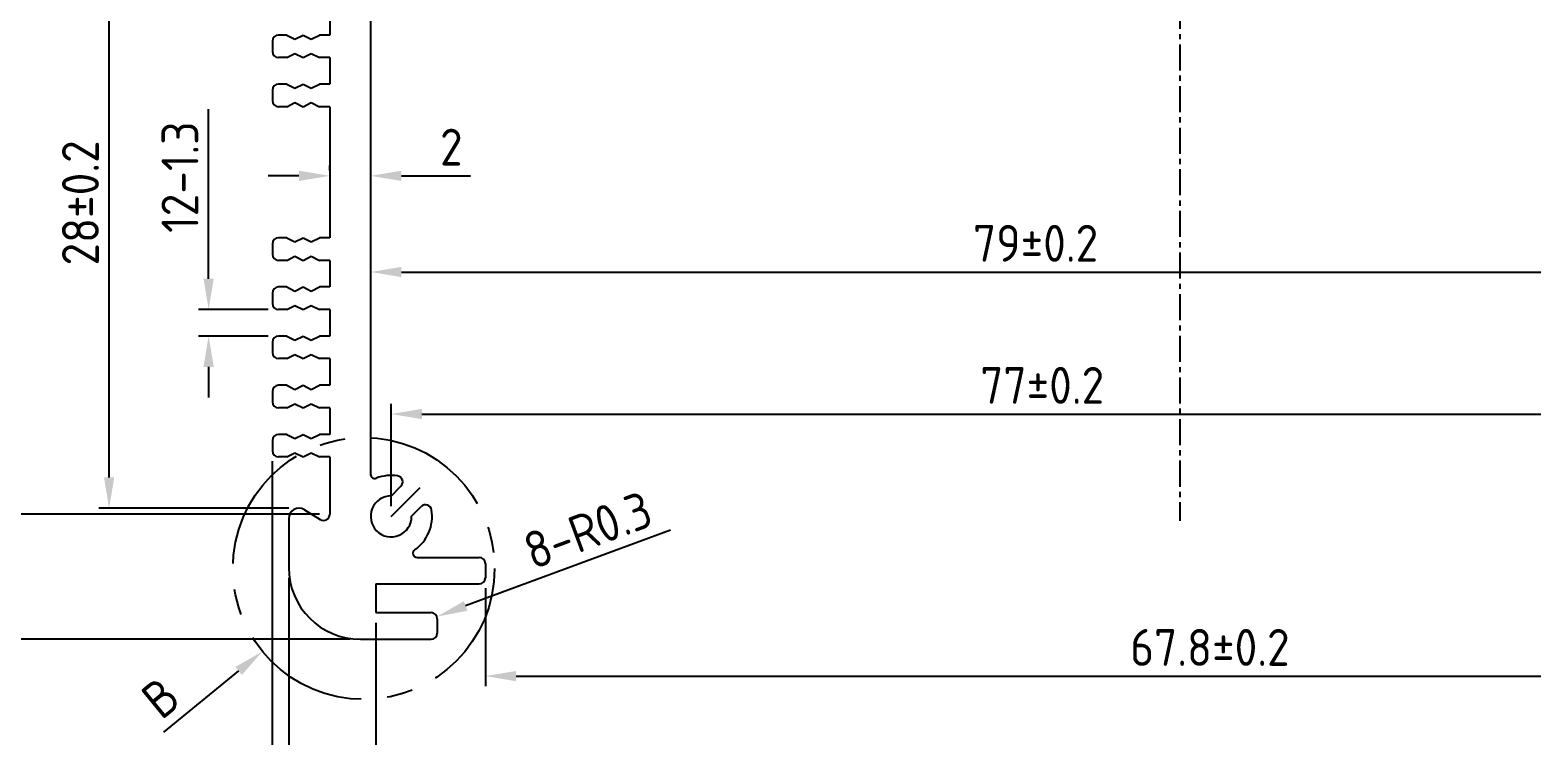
# Model space of a CAD drawing. Extents: x -449 to -275, y 492 to 720.
# Drawn here: x -390.2 to -316.8, y 644.5 to 678.9 of the extents above; entities that cross this region are included whole.
import ezdxf

# ---------------------------------------------------------------- set-up
doc = ezdxf.new("R2010")
doc.units = 0
doc.header["$LTSCALE"] = 0.2
doc.linetypes.add('CENTER', pattern=[50.8, 31.75, -6.35, 6.35, -6.35])
doc.layers.get('0').update_dxf_attribs({"linetype": 'CONTINUOUS'})
doc.layers.get('DEFPOINTS').update_dxf_attribs({"linetype": 'CONTINUOUS'})
doc.layers.add('LAYER1', color=7, linetype='CONTINUOUS')
doc.styles.get("Standard").update_dxf_attribs({"font": 'ISOCP'})
doc.dimstyles.new('ISO-25', dxfattribs={"dimtxt": 2.5, "dimasz": 2.5, "dimexe": 1.25, "dimexo": 0.625, "dimtad": 1, "dimdec": 4, "dimdsep": 46, "dimlunit": 6, "dimtxsty": 'Standard', "dimcen": 2.5, "dimadec": 0, "dimazin": 0, "dimtfac": 1, "dimtdec": 4, "dimtmove": 0, "dimatfit": 3, "dimfxl": 0, "dimtolj": 1, "dimtzin": 0, "dimarcsym": 0})

# ---------------------------------------------------------------- blocks, each defined once
blk = doc.blocks.new('*D8')
at = {"layer": 'DEFPOINTS', "color": 0}
for p in [(-367.944, 652.161), (-300.144, 652.172), (-300.144, 647.375)]:
    blk.add_point(p, dxfattribs=at)
at = {"layer": 'LAYER1', "color": 5, "lineweight": -2}
for p, q in [((-367.944, 651.661), (-367.944, 646.875)), ((-300.144, 651.672), (-300.144, 646.875)), ((-366.444, 647.375), (-301.644, 647.375))]:
    blk.add_line(p, q, dxfattribs=at)
at = {"layer": 'LAYER1', "color": 5}
for points in [[(-366.444, 647.625), (-366.444, 647.125), (-367.944, 647.375)], [(-301.644, 647.625), (-301.644, 647.125), (-300.144, 647.375)]]:
    blk.add_solid(points, dxfattribs=at)
at = {"layer": 'LAYER1', "color": 0, "insert": (-332.569, 648.775), "char_height": 1.8, "attachment_point": 5}
blk.add_mtext('\\A1;67.8±0.2', dxfattribs=at)
blk = doc.blocks.new('*D9')
at = {"layer": 'DEFPOINTS', "color": 0}
for p in [(-294.544, 672.045), (-373.544, 669.574), (-294.544, 667.102)]:
    blk.add_point(p, dxfattribs=at)
at = {"layer": 'LAYER1', "color": 5, "lineweight": -2}
for p, q in [((-294.544, 671.545), (-294.544, 666.602)), ((-373.544, 669.074), (-373.544, 666.602)), ((-372.044, 667.102), (-296.044, 667.102))]:
    blk.add_line(p, q, dxfattribs=at)
at = {"layer": 'LAYER1', "color": 5}
for points in [[(-372.044, 667.352), (-372.044, 666.852), (-373.544, 667.102)], [(-296.044, 667.352), (-296.044, 666.852), (-294.544, 667.102)]]:
    blk.add_solid(points, dxfattribs=at)
at = {"layer": 'LAYER1', "color": 0, "insert": (-341.076, 668.503), "char_height": 1.8, "attachment_point": 5}
blk.add_mtext('\\A1;79±0.2', dxfattribs=at)
blk = doc.blocks.new('*D10')
at = {"color": 5, "linetype": 'ByBlock'}
for p, q in [((-377.044, 671.798), (-378.544, 671.798)), ((-375.544, 672.051), (-375.544, 672.298)), ((-372.044, 671.798), (-368.67, 671.798)), ((-373.544, 671.545), (-373.544, 671.298))]:
    blk.add_line(p, q, dxfattribs=at)
for points in [[(-377.044, 672.048), (-377.044, 671.548), (-375.544, 671.798)], [(-372.044, 672.048), (-372.044, 671.548), (-373.544, 671.798)]]:
    blk.add_solid(points, dxfattribs=at)
at = {"layer": 'DEFPOINTS', "color": 0, "linetype": 'ByBlock'}
for p in [(-373.544, 672.045), (-373.544, 671.798), (-375.544, 671.551)]:
    blk.add_point(p, dxfattribs=at)
at = {"color": 0, "linetype": 'ByBlock', "insert": (-369.607, 673.198), "char_height": 1.8, "attachment_point": 5}
blk.add_mtext('\\A1;2', dxfattribs=at)
blk = doc.blocks.new('*D11')
at = {"layer": 'DEFPOINTS', "color": 0}
for p in [(-373.294, 650.472), (-294.794, 650.472), (-294.794, 641.56)]:
    blk.add_point(p, dxfattribs=at)
at = {"layer": 'LAYER1', "color": 5, "lineweight": -2}
for p, q in [((-373.294, 649.972), (-373.294, 641.06)), ((-294.794, 649.972), (-294.794, 641.06)), ((-371.794, 641.56), (-296.294, 641.56))]:
    blk.add_line(p, q, dxfattribs=at)
at = {"layer": 'LAYER1', "color": 5}
for points in [[(-371.794, 641.81), (-371.794, 641.31), (-373.294, 641.56)], [(-296.294, 641.81), (-296.294, 641.31), (-294.794, 641.56)]]:
    blk.add_solid(points, dxfattribs=at)
at = {"layer": 'LAYER1', "color": 0, "insert": (-332.902, 642.96), "char_height": 1.8, "attachment_point": 5}
blk.add_mtext('\\A1;78.5±0.2', dxfattribs=at)
blk = doc.blocks.new('*D12')
at = {"layer": 'DEFPOINTS', "color": 0}
for p in [(-295.544, 660.168), (-372.544, 655.172), (-295.544, 655.172)]:
    blk.add_point(p, dxfattribs=at)
at = {"layer": 'LAYER1', "color": 5, "lineweight": -2}
for p, q in [((-372.544, 655.672), (-372.544, 660.668)), ((-371.044, 660.168), (-297.044, 660.168)), ((-295.544, 655.672), (-295.544, 660.668))]:
    blk.add_line(p, q, dxfattribs=at)
at = {"layer": 'LAYER1', "color": 5}
for points in [[(-371.044, 660.418), (-371.044, 659.918), (-372.544, 660.168)], [(-297.044, 660.418), (-297.044, 659.918), (-295.544, 660.168)]]:
    blk.add_solid(points, dxfattribs=at)
at = {"layer": 'LAYER1', "color": 0, "insert": (-340.756, 661.568), "char_height": 1.8, "attachment_point": 5}
blk.add_mtext('\\A1;77±0.2', dxfattribs=at)
blk = doc.blocks.new('*D13')
at = {"color": 5, "linetype": 'ByBlock'}
for p, q in [((-377.544, 652.172), (-377.544, 636.075)), ((-290.544, 652.172), (-290.544, 636.075)), ((-376.044, 636.575), (-292.044, 636.575))]:
    blk.add_line(p, q, dxfattribs=at)
for points in [[(-376.044, 636.825), (-376.044, 636.325), (-377.544, 636.575)], [(-292.044, 636.825), (-292.044, 636.325), (-290.544, 636.575)]]:
    blk.add_solid(points, dxfattribs=at)
at = {"layer": 'DEFPOINTS', "color": 0, "linetype": 'ByBlock'}
for p in [(-377.544, 652.672), (-290.544, 652.672), (-290.544, 636.575)]:
    blk.add_point(p, dxfattribs=at)
at = {"color": 0, "linetype": 'ByBlock', "insert": (-333.235, 637.975), "char_height": 1.8, "attachment_point": 5}
blk.add_mtext('\\A1;87±0.2', dxfattribs=at)
blk = doc.blocks.new('*D14')
at = {"color": 5, "linetype": 'ByBlock'}
for p, q in [((-378.344, 657.872), (-378.344, 631.257)), ((-289.744, 657.872), (-289.744, 631.257)), ((-376.844, 631.757), (-291.244, 631.757))]:
    blk.add_line(p, q, dxfattribs=at)
for points in [[(-376.844, 632.007), (-376.844, 631.507), (-378.344, 631.757)], [(-291.244, 632.007), (-291.244, 631.507), (-289.744, 631.757)]]:
    blk.add_solid(points, dxfattribs=at)
at = {"layer": 'DEFPOINTS', "color": 0, "linetype": 'ByBlock'}
for p in [(-378.344, 658.372), (-289.744, 658.372), (-289.744, 631.757)]:
    blk.add_point(p, dxfattribs=at)
at = {"color": 0, "linetype": 'ByBlock', "insert": (-333.068, 633.157), "char_height": 1.8, "attachment_point": 5}
blk.add_mtext('\\A1;88.6±0.2', dxfattribs=at)
blk = doc.blocks.new('*D19')
at = {"color": 5, "linetype": 'ByBlock'}
for p, q in [((-381.455, 666.772), (-381.455, 675.059)), ((-378.544, 665.272), (-381.955, 665.272)), ((-378.544, 663.972), (-381.955, 663.972)), ((-381.455, 662.472), (-381.455, 660.972))]:
    blk.add_line(p, q, dxfattribs=at)
for points in [[(-381.705, 666.772), (-381.205, 666.772), (-381.455, 665.272)], [(-381.705, 662.472), (-381.205, 662.472), (-381.455, 663.972)]]:
    blk.add_solid(points, dxfattribs=at)
at = {"layer": 'DEFPOINTS', "color": 0, "linetype": 'ByBlock'}
for p in [(-378.044, 665.272), (-381.455, 663.972), (-378.044, 663.972)]:
    blk.add_point(p, dxfattribs=at)
at = {"color": 0, "linetype": 'ByBlock', "insert": (-382.855, 671.732), "char_height": 1.8, "attachment_point": 5, "rotation": 90}
blk.add_mtext('\\A1;12-1.3', dxfattribs=at)
blk = doc.blocks.new('*D20')
at = {"color": 5, "linetype": 'ByBlock'}
for p, q in [((-377.944, 683.572), (-386.813, 683.572)), ((-386.313, 657.072), (-386.313, 682.072)), ((-377.544, 655.572), (-386.813, 655.572))]:
    blk.add_line(p, q, dxfattribs=at)
for points in [[(-386.563, 682.072), (-386.063, 682.072), (-386.313, 683.572)], [(-386.563, 657.072), (-386.063, 657.072), (-386.313, 655.572)]]:
    blk.add_solid(points, dxfattribs=at)
at = {"layer": 'DEFPOINTS', "color": 0, "linetype": 'ByBlock'}
for p in [(-386.313, 683.572), (-377.444, 683.572), (-377.044, 655.572)]:
    blk.add_point(p, dxfattribs=at)
at = {"color": 0, "linetype": 'ByBlock', "insert": (-387.713, 670.474), "char_height": 1.8, "attachment_point": 5, "rotation": 90}
blk.add_mtext('\\A1;28±0.2', dxfattribs=at)
blk = doc.blocks.new('*D21')
at = {"color": 5, "linetype": 'ByBlock'}
for p, q in [((-376.344, 684.172), (-391.491, 684.172)), ((-390.991, 682.672), (-390.991, 656.772)), ((-376.044, 655.272), (-391.491, 655.272))]:
    blk.add_line(p, q, dxfattribs=at)
for points in [[(-391.241, 682.672), (-390.741, 682.672), (-390.991, 684.172)], [(-391.241, 656.772), (-390.741, 656.772), (-390.991, 655.272)]]:
    blk.add_solid(points, dxfattribs=at)
at = {"layer": 'DEFPOINTS', "color": 0, "linetype": 'ByBlock'}
for p in [(-375.844, 684.172), (-390.991, 655.272), (-375.544, 655.272)]:
    blk.add_point(p, dxfattribs=at)
at = {"color": 0, "linetype": 'ByBlock', "insert": (-392.391, 670.833), "char_height": 1.8, "attachment_point": 5, "rotation": 90}
blk.add_mtext('\\A1;28.9±0.2', dxfattribs=at)
blk = doc.blocks.new('*D22')
at = {"color": 5, "linetype": 'ByBlock'}
for p, q in [((-366.544, 691.172), (-396.168, 691.172)), ((-395.668, 650.672), (-395.668, 689.672)), ((-374.544, 649.172), (-396.168, 649.172))]:
    blk.add_line(p, q, dxfattribs=at)
for points in [[(-395.918, 689.672), (-395.418, 689.672), (-395.668, 691.172)], [(-395.918, 650.672), (-395.418, 650.672), (-395.668, 649.172)]]:
    blk.add_solid(points, dxfattribs=at)
at = {"layer": 'DEFPOINTS', "color": 0, "linetype": 'ByBlock'}
for p in [(-395.668, 691.172), (-366.044, 691.172), (-374.044, 649.172)]:
    blk.add_point(p, dxfattribs=at)
at = {"color": 0, "linetype": 'ByBlock', "insert": (-397.069, 672.271), "char_height": 1.8, "attachment_point": 5, "rotation": 90}
blk.add_mtext('\\A1;42±0.2', dxfattribs=at)
blk = doc.blocks.new('*D24')
at = {"color": 5, "linetype": 'ByBlock'}
for p, q in [((-334.544, 696.172), (-400.486, 696.172)), ((-399.986, 694.672), (-399.986, 650.672)), ((-374.544, 649.172), (-400.486, 649.172))]:
    blk.add_line(p, q, dxfattribs=at)
for points in [[(-400.236, 694.672), (-399.736, 694.672), (-399.986, 696.172)], [(-400.236, 650.672), (-399.736, 650.672), (-399.986, 649.172)]]:
    blk.add_solid(points, dxfattribs=at)
at = {"layer": 'DEFPOINTS', "color": 0, "linetype": 'ByBlock'}
for p in [(-334.044, 696.172), (-399.986, 649.172), (-374.044, 649.172)]:
    blk.add_point(p, dxfattribs=at)
at = {"color": 0, "linetype": 'ByBlock', "insert": (-401.386, 674.786), "char_height": 1.8, "attachment_point": 5, "rotation": 90}
blk.add_mtext('\\A1;47±0.2', dxfattribs=at)
blk = doc.blocks.new('*D35')
at = {"color": 5, "linetype": 'ByBlock'}
for p, q in [((-331.242, 699.153), (-331.282, 696.153)), ((-325.882, 699.153), (-331.242, 699.153))]:
    blk.add_line(p, q, dxfattribs=at)
blk.add_solid([(-331.512, 697.656), (-331.012, 697.65), (-331.282, 696.153)], dxfattribs=at)
at = {"layer": 'DEFPOINTS', "color": 0, "linetype": 'ByBlock'}
for p in [(-331.282, 696.153), (-334.044, 492.109)]:
    blk.add_point(p, dxfattribs=at)
at = {"color": 0, "linetype": 'ByBlock', "insert": (-328.312, 700.553), "char_height": 1.8, "attachment_point": 5}
blk.add_mtext('\\A1;R204', dxfattribs=at)
blk = doc.blocks.new('*D64')
at = {"layer": 'DEFPOINTS', "color": 0}
for p in [(-373.882, 652.63), (-378.826, 648.579)]:
    blk.add_point(p, dxfattribs=at)
at = {"layer": 'LAYER1', "color": 5, "lineweight": -2}
blk.add_line((-383.64, 644.634), (-379.987, 647.628), dxfattribs=at)
at = {"layer": 'LAYER1', "color": 5}
blk.add_solid([(-380.145, 647.821), (-379.828, 647.435), (-378.826, 648.579)], dxfattribs=at)
at = {"layer": 'LAYER1', "color": 0, "insert": (-383.793, 646.319), "char_height": 1.8, "attachment_point": 5, "rotation": 39.33092}
blk.add_mtext('\\A1;B', dxfattribs=at)
blk = doc.blocks.new('*D67')
at = {"layer": 'DEFPOINTS', "color": 0}
for p in [(-370.594, 650.172), (-370.312, 650.276)]:
    blk.add_point(p, dxfattribs=at)
at = {"layer": 'LAYER1', "color": 5, "lineweight": -2}
blk.add_line((-358.911, 654.499), (-368.906, 650.797), dxfattribs=at)
at = {"layer": 'LAYER1', "color": 5}
blk.add_solid([(-368.993, 651.031), (-368.819, 650.563), (-370.312, 650.276)], dxfattribs=at)
at = {"layer": 'LAYER1', "color": 0, "insert": (-362.939, 654.5), "char_height": 1.8, "attachment_point": 5, "rotation": 20.32582}
blk.add_mtext('\\A1;8-R0.3', dxfattribs=at)

msp = doc.modelspace()

# ---------------------------------------------------------------- linework, layer by layer
at = {"color": 1, "linetype": 'CENTER', "ltscale": 0.2}
msp.add_line((-334.0438, 700.5639), (-334.0438, 654.9595), dxfattribs=at)
for p, q in [((-373.5438, 683.1718), (-373.5438, 657.2212)), ((-375.5438, 679.9718), (-375.5438, 678.6718)), ((-378.3438, 678.3718), (-378.3438, 677.8718)), ((-377.6438, 678.6718), (-378.0438, 678.6718)), ((-377.6438, 678.6718), (-377.2438, 678.4718)), ((-377.2438, 678.4718), (-376.8438, 678.6718)), ((-376.8438, 678.6718), (-376.4438, 678.4718)), ((-376.4438, 678.4718), (-376.0438, 678.6718)), ((-375.5438, 678.6718), (-376.0438, 678.6718)), ((-377.6438, 677.5718), (-378.0438, 677.5718)), ((-377.6438, 677.5718), (-377.2438, 677.7718)), ((-377.2438, 677.7718), (-376.8438, 677.5718)), ((-376.8438, 677.5718), (-376.4438, 677.7718)), ((-376.4438, 677.7718), (-376.0438, 677.5718)), ((-375.5438, 677.5718), (-376.0438, 677.5718)), ((-375.5438, 677.5718), (-375.5438, 676.2718)), ((-377.6438, 676.2718), (-378.0438, 676.2718)), ((-377.6438, 676.2718), (-377.2438, 676.0718)), ((-377.2438, 676.0718), (-376.8438, 676.2718)), ((-376.8438, 676.2718), (-376.4438, 676.0718)), ((-376.4438, 676.0718), (-376.0438, 676.2718)), ((-375.5438, 676.2718), (-376.0438, 676.2718)), ((-378.3438, 675.9718), (-378.3438, 675.4718)), ((-377.6438, 675.1718), (-377.2438, 675.3718)), ((-377.2438, 675.3718), (-376.8438, 675.1718)), ((-376.8438, 675.1718), (-376.4438, 675.3718)), ((-376.4438, 675.3718), (-376.0438, 675.1718)), ((-377.6438, 675.1718), (-378.0438, 675.1718)), ((-375.5438, 675.1718), (-376.0438, 675.1718)), ((-375.5438, 675.1718), (-375.5438, 668.7718)), ((-377.6438, 668.7718), (-378.0438, 668.7718)), ((-377.6438, 668.7718), (-377.2438, 668.5718)), ((-377.2438, 668.5718), (-376.8438, 668.7718)), ((-376.8438, 668.7718), (-376.4438, 668.5718)), ((-376.4438, 668.5718), (-376.0438, 668.7718)), ((-375.5438, 668.7718), (-376.0438, 668.7718)), ((-378.3438, 668.4718), (-378.3438, 667.9718)), ((-377.6438, 667.6718), (-378.0438, 667.6718)), ((-377.6438, 667.6718), (-377.2438, 667.8718)), ((-377.2438, 667.8718), (-376.8438, 667.6718)), ((-376.8438, 667.6718), (-376.4438, 667.8718)), ((-376.4438, 667.8718), (-376.0438, 667.6718)), ((-375.5438, 667.6718), (-376.0438, 667.6718)), ((-375.5438, 667.6718), (-375.5438, 666.3718)), ((-378.3438, 666.0718), (-378.3438, 665.5718)), ((-377.6438, 666.3718), (-378.0438, 666.3718)), ((-377.6438, 666.3718), (-377.2438, 666.1718)), ((-377.2438, 666.1718), (-376.8438, 666.3718)), ((-376.8438, 666.3718), (-376.4438, 666.1718)), ((-376.4438, 666.1718), (-376.0438, 666.3718)), ((-375.5438, 666.3718), (-376.0438, 666.3718)), ((-377.6438, 665.2718), (-378.0438, 665.2718)), ((-377.6438, 665.2718), (-377.2438, 665.4718)), ((-377.2438, 665.4718), (-376.8438, 665.2718)), ((-376.8438, 665.2718), (-376.4438, 665.4718)), ((-376.4438, 665.4718), (-376.0438, 665.2718)), ((-375.5438, 665.2718), (-376.0438, 665.2718)), ((-375.5438, 665.2718), (-375.5438, 663.9718)), ((-378.3438, 663.6718), (-378.3438, 663.1718)), ((-377.6438, 663.9718), (-378.0438, 663.9718)), ((-377.6438, 663.9718), (-377.2438, 663.7718)), ((-377.2438, 663.7718), (-376.8438, 663.9718)), ((-376.8438, 663.9718), (-376.4438, 663.7718)), ((-376.4438, 663.7718), (-376.0438, 663.9718)), ((-375.5438, 663.9718), (-376.0438, 663.9718)), ((-377.6438, 662.8718), (-377.2438, 663.0718)), ((-377.2438, 663.0718), (-376.8438, 662.8718)), ((-376.8438, 662.8718), (-376.4438, 663.0718)), ((-376.4438, 663.0718), (-376.0438, 662.8718)), ((-377.6438, 662.8718), (-378.0438, 662.8718)), ((-375.5438, 662.8718), (-376.0438, 662.8718)), ((-375.5438, 662.8718), (-375.5438, 661.5718)), ((-377.6438, 661.5718), (-378.0438, 661.5718)), ((-377.6438, 661.5718), (-377.2438, 661.3718)), ((-377.2438, 661.3718), (-376.8438, 661.5718)), ((-376.8438, 661.5718), (-376.4438, 661.3718)), ((-376.4438, 661.3718), (-376.0438, 661.5718)), ((-375.5438, 661.5718), (-376.0438, 661.5718)), ((-378.3438, 661.2718), (-378.3438, 660.7718)), ((-377.6438, 660.4718), (-378.0438, 660.4718)), ((-377.6438, 660.4718), (-377.2438, 660.6718)), ((-377.2438, 660.6718), (-376.8438, 660.4718)), ((-376.8438, 660.4718), (-376.4438, 660.6718)), ((-376.4438, 660.6718), (-376.0438, 660.4718)), ((-375.5438, 660.4718), (-376.0438, 660.4718)), ((-375.5438, 660.4718), (-375.5438, 659.1718)), ((-378.3438, 658.8718), (-378.3438, 658.3718)), ((-377.6438, 659.1718), (-378.0438, 659.1718)), ((-377.6438, 659.1718), (-377.2438, 658.9718)), ((-377.2438, 658.9718), (-376.8438, 659.1718)), ((-376.8438, 659.1718), (-376.4438, 658.9718)), ((-376.4438, 658.9718), (-376.0438, 659.1718)), ((-375.5438, 659.1718), (-376.0438, 659.1718)), ((-377.6438, 658.0718), (-378.0438, 658.0718)), ((-377.6438, 658.0718), (-377.2438, 658.2718)), ((-377.2438, 658.2718), (-376.8438, 658.0718)), ((-376.8438, 658.0718), (-376.4438, 658.2718)), ((-376.4438, 658.2718), (-376.0438, 658.0718)), ((-375.5438, 658.0718), (-376.0438, 658.0718)), ((-375.5438, 658.0718), (-375.5438, 655.2718)), ((-372.5338, 656.1718), (-372.0666, 656.6389)), ((-371.5438, 655.1818), (-371.0767, 655.6489)), ((-377.5438, 655.0718), (-377.5438, 652.6718)), ((-376.7814, 655.4974), (-376.0012, 655.0164)), ((-371.2788, 653.1718), (-368.2438, 653.1718)), ((-367.9438, 652.8718), (-367.9438, 652.1718)), ((-373.2938, 651.8718), (-373.2938, 650.4718)), ((-373.2938, 651.8718), (-368.2438, 651.8718)), ((-373.2938, 650.4718), (-370.5938, 650.4718)), ((-370.2938, 650.1718), (-370.2938, 649.4718)), ((-374.0438, 649.1718), (-373.2938, 649.1718)), ((-373.2938, 649.1718), (-370.5938, 649.1718))]:
    msp.add_line(p, q)
at = {"color": 1}
msp.add_line((-372.5438, 655.1718), (-371.1295, 656.586), dxfattribs=at)
for centre, radius, start, end in [((-378.0438, 678.3718), 0.3, 90, 180), ((-378.0438, 677.8718), 0.3, 180, 270), ((-378.0438, 675.9718), 0.3, 90, 180), ((-378.0438, 675.4718), 0.3, 180, 270), ((-378.0438, 668.4718), 0.3, 90, 180), ((-378.0438, 667.9718), 0.3, 180, 270), ((-378.0438, 666.0718), 0.3, 90, 180), ((-378.0438, 665.5718), 0.3, 180, 270), ((-378.0438, 663.6718), 0.3, 90, 180), ((-378.0438, 663.1718), 0.3, 180, 270), ((-378.0438, 661.2718), 0.3, 90, 180), ((-378.0438, 660.7718), 0.3, 180, 270), ((-378.0438, 658.8718), 0.3, 90, 180), ((-378.0438, 658.3718), 0.3, 180, 270), ((-373.3438, 657.2212), 0.2, 180, 291.323686), ((-372.5438, 655.1718), 2, 81.031879, 111.323686), ((-372.2788, 656.851), 0.3, 315, 81.031879), ((-377.0438, 655.0718), 0.5, 58.345539, 180), ((-372.5438, 655.1718), 1, 89.427004, 0.572996), ((-370.8645, 655.4368), 0.3, 8.968121, 135), ((-375.8438, 655.2718), 0.3, 238.345539, 0), ((-372.5438, 655.1718), 2, 305.096801, 8.968121), ((-371.2788, 653.3718), 0.2, 125.096801, 270), ((-374.0438, 652.6718), 3.5, 180, 270), ((-368.2438, 652.8718), 0.3, 0, 90), ((-368.2438, 652.1718), 0.3, 270, 360), ((-370.5938, 650.1718), 0.3, 0, 90), ((-370.5938, 649.4718), 0.3, 270, 0)]:
    msp.add_arc(centre, radius, start, end)
at = {"layer": 'LAYER1', "color": 1, "linetype": 'CENTER'}
msp.add_circle((-373.882, 652.6301), 6.3921, dxfattribs=at)

# ---------------------------------------------------------------- dimensions: what is measured, and where the dimension line sits
at = {"layer": 'LAYER1'}
for center, mpoint, text, override, picture, middle in [((-334.0438, 492.1093), (-331.2822, 696.1531), 'R204', {"dimtxt": 1.8, "dimasz": 1.5, "dimexe": 0.5, "dimexo": 0.5, "dimgap": 0.5, "dimtih": 1, "dimtoh": 1, "dimdec": 3, "dimcen": 0, "dimclrd": 5, "dimclre": 5, "dimtp": 0.2, "dimtdec": 1, "dimtofl": 0}, '*D35', (-328.3116, 699.1528)), ((-370.5938, 650.1718), (-370.3124, 650.276), '8-R0.3', {"dimtxt": 1.8, "dimasz": 1.5, "dimexe": 0.5, "dimexo": 0.5, "dimgap": 0.5, "dimdec": 3, "dimcen": 0, "dimclrd": 5, "dimclre": 5, "dimtp": 0.2, "dimtdec": 1, "dimtofl": 0}, '*D67', (-362.4528, 653.1874)), ((-373.882, 652.6301), (-378.8263, 648.5788), 'B', {"dimtxt": 1.8, "dimasz": 1.5, "dimexe": 0.5, "dimexo": 0.5, "dimgap": 0.5, "dimdec": 3, "dimcen": 0, "dimclrd": 5, "dimclre": 5, "dimtp": 0.2, "dimtdec": 1, "dimtofl": 0}, '*D64', (-382.9053, 645.2365))]:
    dim = msp.add_radius_dim(center=center, mpoint=mpoint, text=text, dimstyle='ISO-25', override=override, dxfattribs=at)
    dim.commit()
    dim.dimension.update_dxf_attribs({"geometry": picture, "text_midpoint": middle, "dimtype": 164})
for base, p1, p2, picture, middle in [((-399.9863, 649.1718), (-334.0438, 696.1718), (-374.0438, 649.1718), '*D24', (-399.9863, 674.7859)), ((-395.6684, 691.1718), (-374.0438, 649.1718), (-366.0438, 691.1718), '*D22', (-395.6684, 672.2707)), ((-390.9906, 655.2718), (-375.8438, 684.1718), (-375.5438, 655.2718), '*D21', (-390.9906, 670.8335)), ((-386.3129, 683.5718), (-377.0438, 655.5718), (-377.4438, 683.5718), '*D20', (-386.3129, 670.4742))]:
    dim = msp.add_linear_dim(base=base, p1=p1, p2=p2, angle=90, dimstyle='ISO-25', override={"dimtxt": 1.8, "dimasz": 1.5, "dimexe": 0.5, "dimexo": 0.5, "dimgap": 0.5, "dimdec": 3, "dimcen": 0, "dimclrd": 5, "dimclre": 5, "dimtol": 1, "dimtp": 0.2, "dimtm": 0.2, "dimtdec": 1, "dimtofl": 0}, dxfattribs=at)
    dim.commit()
    dim.dimension.update_dxf_attribs({"geometry": picture, "text_midpoint": middle, "dimtype": 160})
dim = msp.add_linear_dim(base=(-381.4552, 663.9718), p1=(-378.0438, 665.2718), p2=(-378.0438, 663.9718), angle=90, text='12-1.3', dimstyle='ISO-25', override={"dimtxt": 1.8, "dimasz": 1.5, "dimexe": 0.5, "dimexo": 0.5, "dimgap": 0.5, "dimdec": 3, "dimcen": 0, "dimclrd": 5, "dimclre": 5, "dimtp": 0.2, "dimtdec": 1, "dimtofl": 0}, dxfattribs=at)
dim.commit()
dim.dimension.update_dxf_attribs({"geometry": '*D19', "text_midpoint": (-381.4552, 671.7317), "dimtype": 160})
for base, p1, p2, override, picture, middle in [((-373.5438, 671.798), (-375.5438, 671.5509), (-373.5438, 672.0452), {"dimtxt": 1.8, "dimasz": 1.5, "dimexe": 0.5, "dimexo": 0.5, "dimgap": 0.5, "dimdec": 3, "dimcen": 0, "dimclrd": 5, "dimclre": 5, "dimtp": 0.2, "dimtdec": 1, "dimtofl": 0}, '*D10', (-369.6068, 671.798)), ((-294.5438, 667.1021), (-373.5438, 669.5737), (-294.5438, 672.0452), {"dimtxt": 1.8, "dimasz": 1.5, "dimexe": 0.5, "dimexo": 0.5, "dimgap": 0.5, "dimdec": 3, "dimcen": 0, "dimclrd": 5, "dimclre": 5, "dimtol": 1, "dimtp": 0.2, "dimtm": 0.2, "dimtdec": 1, "dimtofl": 0}, '*D9', (-341.0763, 667.1021)), ((-295.5438, 660.1678), (-372.5438, 655.1718), (-295.5438, 655.1718), {"dimtxt": 1.8, "dimasz": 1.5, "dimexe": 0.5, "dimexo": 0.5, "dimgap": 0.5, "dimdec": 3, "dimcen": 0, "dimclrd": 5, "dimclre": 5, "dimtol": 1, "dimtp": 0.2, "dimtm": 0.2, "dimtdec": 1, "dimtofl": 0}, '*D12', (-340.7562, 660.1678)), ((-289.7438, 631.7571), (-378.3438, 658.3718), (-289.7438, 658.3718), {"dimtxt": 1.8, "dimasz": 1.5, "dimexe": 0.5, "dimexo": 0.5, "dimgap": 0.5, "dimdec": 3, "dimcen": 0, "dimclrd": 5, "dimclre": 5, "dimtol": 1, "dimtp": 0.2, "dimtm": 0.2, "dimtdec": 1, "dimtofl": 0}, '*D14', (-333.0685, 631.7571)), ((-290.5438, 636.5753), (-377.5438, 652.6718), (-290.5438, 652.6718), {"dimtxt": 1.8, "dimasz": 1.5, "dimexe": 0.5, "dimexo": 0.5, "dimgap": 0.5, "dimdec": 3, "dimcen": 0, "dimclrd": 5, "dimclre": 5, "dimtol": 1, "dimtp": 0.2, "dimtm": 0.2, "dimtdec": 1, "dimtofl": 0}, '*D13', (-333.2349, 636.5753)), ((-300.1438, 647.3747), (-367.9439, 652.1612), (-300.1438, 652.1718), {"dimtxt": 1.8, "dimasz": 1.5, "dimexe": 0.5, "dimexo": 0.5, "dimgap": 0.5, "dimdec": 3, "dimcen": 0, "dimclrd": 5, "dimclre": 5, "dimtol": 1, "dimtp": 0.2, "dimtm": 0.2, "dimtdec": 1, "dimtofl": 0}, '*D8', (-332.5693, 647.3747)), ((-294.7938, 641.5596), (-373.2938, 650.4718), (-294.7938, 650.4718), {"dimtxt": 1.8, "dimasz": 1.5, "dimexe": 0.5, "dimexo": 0.5, "dimgap": 0.5, "dimdec": 3, "dimcen": 0, "dimclrd": 5, "dimclre": 5, "dimtol": 1, "dimtp": 0.2, "dimtm": 0.2, "dimtdec": 1, "dimtofl": 0}, '*D11', (-332.9021, 641.5596))]:
    dim = msp.add_linear_dim(base=base, p1=p1, p2=p2, dimstyle='ISO-25', override=override, dxfattribs=at)
    dim.commit()
    dim.dimension.update_dxf_attribs({"geometry": picture, "text_midpoint": middle, "dimtype": 160})

doc.saveas('drawing.dxf')
